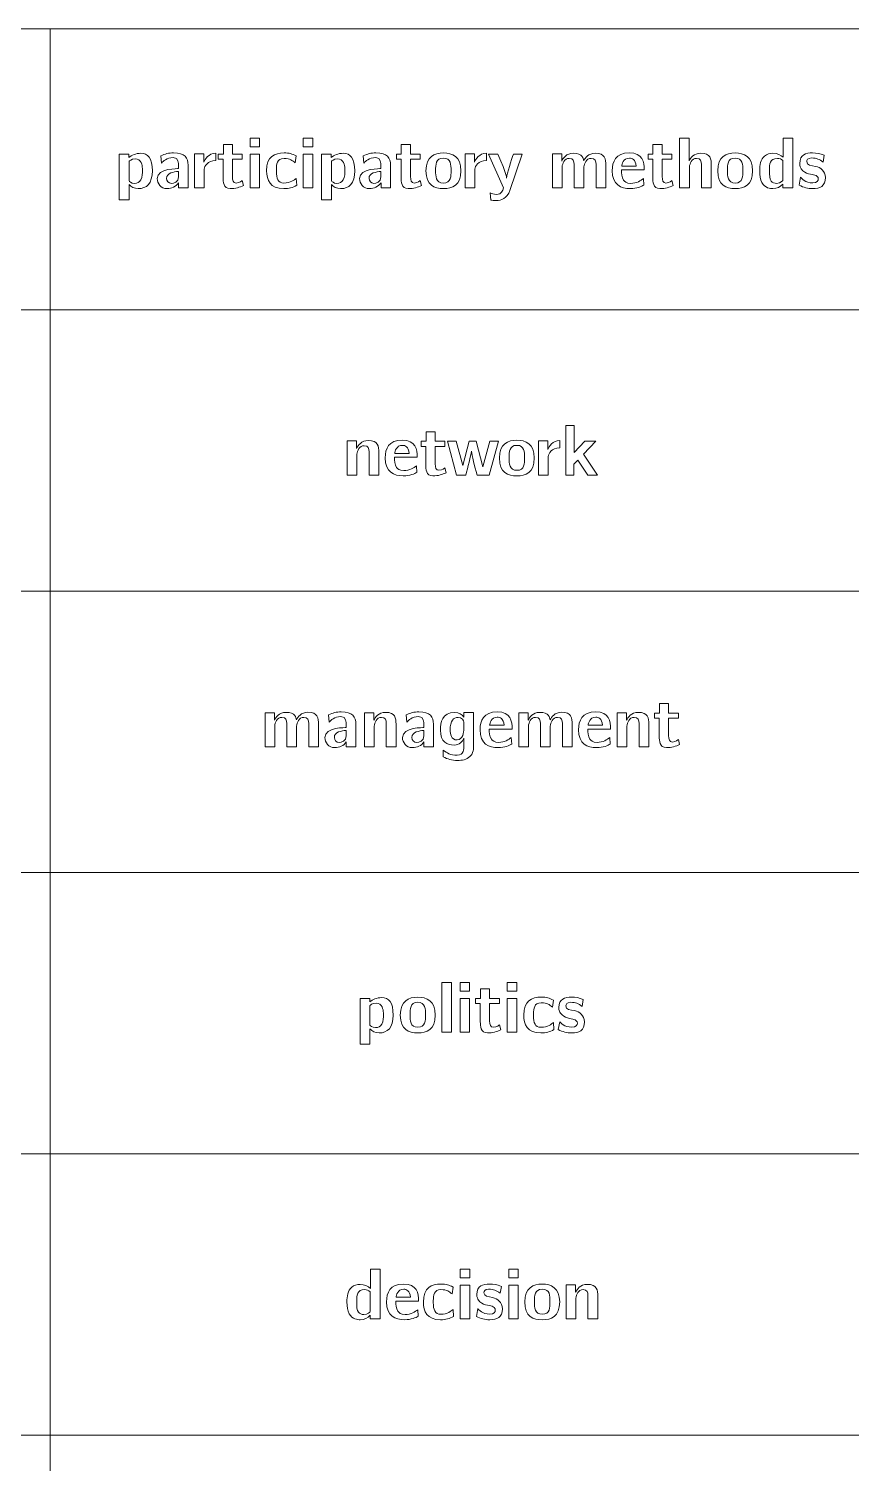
# Model space of a CAD drawing. Header units: inches. Extents: x 0 to 450, y -250 to 0.
# Drawn here: x 73.1 to 146.2, y -127.5 to 0 of the extents above; entities that cross this region are included whole.
import ezdxf

# ---------------------------------------------------------------- set-up
doc = ezdxf.new("R2010")
doc.units = ezdxf.units.IN
doc.header["$MEASUREMENT"] = 0
doc.layers.add('Raster', color=7, linetype='Continuous')
doc.layers.add('words', color=7, linetype='Continuous')

# ---------------------------------------------------------------- blocks, each defined once
blk = doc.blocks.new('block 12')
at = {"layer": 'words', "color": 250, "lineweight": 18}
for points in [[(92.75, -9.73), (93.6, -9.73), (93.6, -10.5), (92.75, -10.5), (92.75, -9.73)], [(97.48, -9.73), (98.33, -9.73), (98.33, -10.5), (97.48, -10.5), (97.48, -9.73)], [(92.75, -11.14), (93.6, -11.14), (93.6, -14.14), (92.75, -14.14), (92.75, -11.14)], [(97.48, -11.14), (98.33, -11.14), (98.33, -14.14), (97.48, -14.14), (97.48, -11.14)]]:
    blk.add_lwpolyline(points, dxfattribs=at)
for points, knots in [([(130.92, -9.73), (130.92, -9.73), (131.77, -9.73), (131.77, -9.73), (131.77, -9.73), (131.77, -11.73), (131.77, -11.73), (131.89, -11.49), (132.18, -11.07), (132.79, -11.07), (133.68, -11.07), (133.73, -11.58), (133.73, -12.15), (133.73, -12.24), (133.72, -12.33), (133.72, -12.41), (133.72, -12.41), (133.72, -14.14), (133.72, -14.14), (133.72, -14.14), (132.86, -14.14), (132.86, -14.14), (132.86, -14.14), (132.86, -12.06), (132.86, -12.06), (132.86, -11.77), (132.8, -11.53), (132.43, -11.53), (131.99, -11.53), (131.82, -11.98), (131.79, -12.29), (131.79, -12.29), (131.79, -14.14), (131.79, -14.14), (131.79, -14.14), (130.92, -14.14), (130.92, -14.14), (130.92, -14.14), (130.92, -9.73), (130.92, -9.73)], [0, 0, 0, 0, 1, 1, 1, 2, 2, 2, 3, 3, 3, 4, 4, 4, 5, 5, 5, 6, 6, 6, 7, 7, 7, 8, 8, 8, 9, 9, 9, 10, 10, 10, 11, 11, 11, 12, 12, 12, 13, 13, 13, 13]), ([(138.46, -11.32), (138.66, -11.14), (138.93, -11.07), (139.2, -11.07), (139.6, -11.07), (139.89, -11.23), (140.12, -11.42), (140.12, -11.42), (140.12, -9.73), (140.12, -9.73), (140.12, -9.73), (140.97, -9.73), (140.97, -9.73), (140.97, -9.73), (140.97, -14.14), (140.97, -14.14), (140.97, -14.14), (140.1, -14.14), (140.1, -14.14), (140.1, -14.14), (140.1, -13.81), (140.1, -13.81), (139.86, -14.05), (139.59, -14.21), (139.19, -14.21), (138.99, -14.21), (138.5, -14.17), (138.23, -13.68), (138.07, -13.39), (138.03, -13.05), (138.03, -12.63), (138.03, -12.13), (138.1, -11.61), (138.46, -11.32)], [0, 0, 0, 0, 1, 1, 1, 2, 2, 2, 3, 3, 3, 4, 4, 4, 5, 5, 5, 6, 6, 6, 7, 7, 7, 8, 8, 8, 9, 9, 9, 10, 10, 10, 11, 11, 11, 11]), ([(81.12, -11.14), (81.12, -11.14), (81.98, -11.14), (81.98, -11.14), (81.98, -11.14), (81.98, -11.46), (81.98, -11.46), (82.24, -11.25), (82.59, -11.07), (83.06, -11.07), (83.67, -11.07), (84.07, -11.5), (84.07, -12.63), (84.07, -13.77), (83.56, -14.21), (82.81, -14.21), (82.45, -14.21), (82.2, -14.07), (82, -13.86), (82, -13.86), (82, -15.2), (82, -15.2), (82, -15.2), (81.12, -15.2), (81.12, -15.2), (81.12, -15.2), (81.12, -11.14), (81.12, -11.14)], [0, 0, 0, 0, 1, 1, 1, 2, 2, 2, 3, 3, 3, 4, 4, 4, 5, 5, 5, 6, 6, 6, 7, 7, 7, 8, 8, 8, 9, 9, 9, 9]), ([(86.39, -12.43), (86.39, -12.43), (86.39, -12.17), (86.39, -12.17), (86.38, -11.96), (86.42, -11.46), (85.93, -11.46), (85.33, -11.46), (85.04, -11.79), (84.88, -11.94), (84.88, -11.94), (84.83, -11.31), (84.83, -11.31), (85.21, -11.12), (85.51, -11.04), (85.96, -11.04), (86.95, -11.04), (87.25, -11.47), (87.25, -12.14), (87.25, -12.14), (87.25, -14.14), (87.25, -14.14), (87.25, -14.14), (86.4, -14.14), (86.4, -14.14), (86.4, -14.14), (86.4, -13.7), (86.4, -13.7), (86.18, -14.03), (85.77, -14.21), (85.38, -14.21), (84.84, -14.21), (84.5, -13.76), (84.5, -13.32), (84.5, -12.37), (86.38, -12.45), (86.39, -12.43)], [0, 0, 0, 0, 1, 1, 1, 2, 2, 2, 3, 3, 3, 4, 4, 4, 5, 5, 5, 6, 6, 6, 7, 7, 7, 8, 8, 8, 9, 9, 9, 10, 10, 10, 11, 11, 11, 12, 12, 12, 12]), ([(87.82, -11.11), (87.82, -11.11), (88.64, -11.11), (88.64, -11.11), (88.64, -11.11), (88.64, -11.58), (88.64, -11.58), (88.64, -11.58), (88.64, -11.87), (88.64, -11.87), (88.75, -11.59), (89.06, -11.09), (89.7, -11.07), (89.7, -11.07), (89.7, -11.72), (89.7, -11.72), (88.98, -11.73), (88.7, -12.2), (88.68, -12.49), (88.68, -12.49), (88.68, -14.14), (88.68, -14.14), (88.68, -14.14), (87.82, -14.14), (87.82, -14.14), (87.82, -14.14), (87.82, -11.11), (87.82, -11.11)], [0, 0, 0, 0, 1, 1, 1, 2, 2, 2, 3, 3, 3, 4, 4, 4, 5, 5, 5, 6, 6, 6, 7, 7, 7, 8, 8, 8, 9, 9, 9, 9]), ([(89.93, -11.14), (89.93, -11.14), (90.38, -11.14), (90.38, -11.14), (90.38, -11.14), (90.38, -10.29), (90.38, -10.29), (90.38, -10.29), (91.19, -10.29), (91.19, -10.29), (91.19, -10.29), (91.19, -11.14), (91.19, -11.14), (91.19, -11.14), (92.06, -11.14), (92.06, -11.14), (92.06, -11.14), (92.06, -11.6), (92.06, -11.6), (92.06, -11.6), (91.19, -11.6), (91.19, -11.6), (91.19, -11.6), (91.19, -13.14), (91.19, -13.14), (91.19, -13.5), (91.25, -13.72), (91.52, -13.72), (91.84, -13.72), (92.04, -13.49), (92.06, -13.49), (92.06, -13.49), (92.17, -13.93), (92.17, -13.93), (91.82, -14.1), (91.46, -14.21), (90.99, -14.21), (90.37, -14.21), (90.36, -13.58), (90.36, -13.24), (90.36, -13.24), (90.36, -11.6), (90.36, -11.6), (90.36, -11.6), (89.93, -11.6), (89.93, -11.6), (89.93, -11.6), (89.93, -11.14), (89.93, -11.14)], [0, 0, 0, 0, 1, 1, 1, 2, 2, 2, 3, 3, 3, 4, 4, 4, 5, 5, 5, 6, 6, 6, 7, 7, 7, 8, 8, 8, 9, 9, 9, 10, 10, 10, 11, 11, 11, 12, 12, 12, 13, 13, 13, 14, 14, 14, 15, 15, 15, 16, 16, 16, 16]), ([(95.77, -11.04), (96.26, -11.04), (96.47, -11.11), (96.86, -11.31), (96.86, -11.31), (96.76, -11.91), (96.76, -11.91), (96.49, -11.71), (96.33, -11.53), (95.77, -11.53), (95.13, -11.53), (95.1, -12.07), (95.09, -12.51), (95.09, -12.51), (95.09, -12.69), (95.09, -12.69), (95.09, -13.3), (95.21, -13.72), (95.76, -13.72), (96.35, -13.72), (96.68, -13.43), (96.85, -13.3), (96.85, -13.3), (96.9, -13.92), (96.9, -13.92), (96.53, -14.12), (96.21, -14.21), (95.74, -14.21), (94.53, -14.21), (94.22, -13.46), (94.22, -12.64), (94.22, -11.35), (94.94, -11.04), (95.77, -11.04)], [0, 0, 0, 0, 1, 1, 1, 2, 2, 2, 3, 3, 3, 4, 4, 4, 5, 5, 5, 6, 6, 6, 7, 7, 7, 8, 8, 8, 9, 9, 9, 10, 10, 10, 11, 11, 11, 11]), ([(99.11, -11.14), (99.11, -11.14), (99.96, -11.14), (99.96, -11.14), (99.96, -11.14), (99.96, -11.46), (99.96, -11.46), (100.22, -11.25), (100.57, -11.07), (101.04, -11.07), (101.65, -11.07), (102.05, -11.5), (102.05, -12.63), (102.05, -13.77), (101.55, -14.21), (100.8, -14.21), (100.43, -14.21), (100.18, -14.07), (99.98, -13.86), (99.98, -13.86), (99.98, -15.2), (99.98, -15.2), (99.98, -15.2), (99.11, -15.2), (99.11, -15.2), (99.11, -15.2), (99.11, -11.14), (99.11, -11.14)], [0, 0, 0, 0, 1, 1, 1, 2, 2, 2, 3, 3, 3, 4, 4, 4, 5, 5, 5, 6, 6, 6, 7, 7, 7, 8, 8, 8, 9, 9, 9, 9]), ([(104.37, -12.43), (104.37, -12.43), (104.37, -12.17), (104.37, -12.17), (104.37, -11.96), (104.4, -11.46), (103.92, -11.46), (103.31, -11.46), (103.02, -11.79), (102.86, -11.94), (102.86, -11.94), (102.81, -11.31), (102.81, -11.31), (103.19, -11.12), (103.49, -11.04), (103.94, -11.04), (104.94, -11.04), (105.24, -11.47), (105.24, -12.14), (105.24, -12.14), (105.24, -14.14), (105.24, -14.14), (105.24, -14.14), (104.39, -14.14), (104.39, -14.14), (104.39, -14.14), (104.39, -13.7), (104.39, -13.7), (104.16, -14.03), (103.76, -14.21), (103.36, -14.21), (102.82, -14.21), (102.48, -13.76), (102.48, -13.32), (102.48, -12.37), (104.37, -12.45), (104.37, -12.43)], [0, 0, 0, 0, 1, 1, 1, 2, 2, 2, 3, 3, 3, 4, 4, 4, 5, 5, 5, 6, 6, 6, 7, 7, 7, 8, 8, 8, 9, 9, 9, 10, 10, 10, 11, 11, 11, 12, 12, 12, 12]), ([(105.75, -11.14), (105.75, -11.14), (106.19, -11.14), (106.19, -11.14), (106.19, -11.14), (106.19, -10.29), (106.19, -10.29), (106.19, -10.29), (107.01, -10.29), (107.01, -10.29), (107.01, -10.29), (107.01, -11.14), (107.01, -11.14), (107.01, -11.14), (107.88, -11.14), (107.88, -11.14), (107.88, -11.14), (107.88, -11.6), (107.88, -11.6), (107.88, -11.6), (107.01, -11.6), (107.01, -11.6), (107.01, -11.6), (107.01, -13.14), (107.01, -13.14), (107.01, -13.5), (107.07, -13.72), (107.34, -13.72), (107.66, -13.72), (107.86, -13.49), (107.88, -13.49), (107.88, -13.49), (107.99, -13.93), (107.99, -13.93), (107.64, -14.1), (107.28, -14.21), (106.81, -14.21), (106.19, -14.21), (106.18, -13.58), (106.18, -13.24), (106.18, -13.24), (106.18, -11.6), (106.18, -11.6), (106.18, -11.6), (105.75, -11.6), (105.75, -11.6), (105.75, -11.6), (105.75, -11.14), (105.75, -11.14)], [0, 0, 0, 0, 1, 1, 1, 2, 2, 2, 3, 3, 3, 4, 4, 4, 5, 5, 5, 6, 6, 6, 7, 7, 7, 8, 8, 8, 9, 9, 9, 10, 10, 10, 11, 11, 11, 12, 12, 12, 13, 13, 13, 14, 14, 14, 15, 15, 15, 16, 16, 16, 16]), ([(109.93, -11.04), (110.72, -11.04), (111.48, -11.37), (111.48, -12.62), (111.48, -13.96), (110.72, -14.21), (109.93, -14.21), (109.14, -14.21), (108.38, -13.96), (108.38, -12.62), (108.38, -11.37), (109.14, -11.04), (109.93, -11.04)], [0, 0, 0, 0, 1, 1, 1, 2, 2, 2, 3, 3, 3, 4, 4, 4, 4]), ([(111.86, -11.11), (111.86, -11.11), (112.68, -11.11), (112.68, -11.11), (112.68, -11.11), (112.68, -11.58), (112.68, -11.58), (112.68, -11.58), (112.68, -11.87), (112.68, -11.87), (112.79, -11.59), (113.1, -11.09), (113.75, -11.07), (113.75, -11.07), (113.75, -11.72), (113.75, -11.72), (113.02, -11.73), (112.74, -12.2), (112.72, -12.49), (112.72, -12.49), (112.72, -14.14), (112.72, -14.14), (112.72, -14.14), (111.86, -14.14), (111.86, -14.14), (111.86, -14.14), (111.86, -11.11), (111.86, -11.11)], [0, 0, 0, 0, 1, 1, 1, 2, 2, 2, 3, 3, 3, 4, 4, 4, 5, 5, 5, 6, 6, 6, 7, 7, 7, 8, 8, 8, 9, 9, 9, 9]), ([(114.76, -11.14), (115.59, -13), (115.53, -13.17), (115.55, -13.27), (115.57, -12.85), (115.97, -11.66), (116.15, -11.14), (116.15, -11.14), (116.92, -11.14), (116.92, -11.14), (116.92, -11.14), (115.83, -14.39), (115.83, -14.39), (115.6, -15.08), (115.05, -15.27), (114.63, -15.27), (114.44, -15.27), (114.23, -15.25), (114.13, -15.23), (114.13, -15.23), (114.07, -14.58), (114.07, -14.58), (114.23, -14.65), (114.4, -14.73), (114.65, -14.73), (115.14, -14.73), (115.17, -14.41), (115.26, -14.14), (115.26, -14.14), (113.94, -11.14), (113.94, -11.14), (113.94, -11.14), (114.76, -11.14), (114.76, -11.14)], [0, 0, 0, 0, 1, 1, 1, 2, 2, 2, 3, 3, 3, 4, 4, 4, 5, 5, 5, 6, 6, 6, 7, 7, 7, 8, 8, 8, 9, 9, 9, 10, 10, 10, 11, 11, 11, 11]), ([(119.61, -11.11), (119.61, -11.11), (120.44, -11.11), (120.44, -11.11), (120.44, -11.11), (120.44, -11.51), (120.44, -11.51), (120.44, -11.51), (120.44, -11.77), (120.44, -11.77), (120.56, -11.51), (120.86, -11.07), (121.48, -11.07), (122.33, -11.07), (122.34, -11.54), (122.4, -11.73), (122.51, -11.49), (122.81, -11.07), (123.42, -11.07), (124.31, -11.07), (124.36, -11.58), (124.36, -12.15), (124.36, -12.24), (124.35, -12.33), (124.35, -12.41), (124.35, -12.41), (124.35, -14.14), (124.35, -14.14), (124.35, -14.14), (123.49, -14.14), (123.49, -14.14), (123.49, -14.14), (123.49, -12.06), (123.49, -12.06), (123.49, -11.76), (123.42, -11.53), (123.05, -11.53), (122.62, -11.53), (122.44, -11.98), (122.41, -12.29), (122.41, -12.29), (122.41, -14.14), (122.41, -14.14), (122.41, -14.14), (121.54, -14.14), (121.54, -14.14), (121.54, -14.14), (121.54, -12.06), (121.54, -12.06), (121.54, -11.76), (121.49, -11.53), (121.11, -11.53), (120.68, -11.53), (120.5, -11.98), (120.48, -12.29), (120.48, -12.29), (120.48, -14.14), (120.48, -14.14), (120.48, -14.14), (119.61, -14.14), (119.61, -14.14), (119.61, -14.14), (119.61, -11.11), (119.61, -11.11)], [0, 0, 0, 0, 1, 1, 1, 2, 2, 2, 3, 3, 3, 4, 4, 4, 5, 5, 5, 6, 6, 6, 7, 7, 7, 8, 8, 8, 9, 9, 9, 10, 10, 10, 11, 11, 11, 12, 12, 12, 13, 13, 13, 14, 14, 14, 15, 15, 15, 16, 16, 16, 17, 17, 17, 18, 18, 18, 19, 19, 19, 20, 20, 20, 21, 21, 21, 21]), ([(126.44, -11.04), (127.64, -11.04), (127.78, -11.86), (127.78, -12.55), (127.78, -12.55), (125.74, -12.55), (125.74, -12.55), (125.74, -12.86), (125.75, -13.2), (125.94, -13.46), (126.01, -13.56), (126.19, -13.75), (126.57, -13.75), (127.11, -13.75), (127.49, -13.49), (127.7, -13.32), (127.7, -13.32), (127.74, -13.9), (127.74, -13.9), (127.53, -14.02), (127.14, -14.21), (126.53, -14.21), (125.71, -14.21), (124.93, -13.89), (124.93, -12.62), (124.93, -11.8), (125.23, -11.04), (126.44, -11.04)], [0, 0, 0, 0, 1, 1, 1, 2, 2, 2, 3, 3, 3, 4, 4, 4, 5, 5, 5, 6, 6, 6, 7, 7, 7, 8, 8, 8, 9, 9, 9, 9]), ([(128.11, -11.14), (128.11, -11.14), (128.55, -11.14), (128.55, -11.14), (128.55, -11.14), (128.55, -10.29), (128.55, -10.29), (128.55, -10.29), (129.37, -10.29), (129.37, -10.29), (129.37, -10.29), (129.37, -11.14), (129.37, -11.14), (129.37, -11.14), (130.24, -11.14), (130.24, -11.14), (130.24, -11.14), (130.24, -11.6), (130.24, -11.6), (130.24, -11.6), (129.37, -11.6), (129.37, -11.6), (129.37, -11.6), (129.37, -13.14), (129.37, -13.14), (129.37, -13.5), (129.43, -13.72), (129.7, -13.72), (130.02, -13.72), (130.22, -13.49), (130.24, -13.49), (130.24, -13.49), (130.35, -13.93), (130.35, -13.93), (130, -14.1), (129.64, -14.21), (129.17, -14.21), (128.55, -14.21), (128.53, -13.58), (128.53, -13.24), (128.53, -13.24), (128.53, -11.6), (128.53, -11.6), (128.53, -11.6), (128.11, -11.6), (128.11, -11.6), (128.11, -11.6), (128.11, -11.14), (128.11, -11.14)], [0, 0, 0, 0, 1, 1, 1, 2, 2, 2, 3, 3, 3, 4, 4, 4, 5, 5, 5, 6, 6, 6, 7, 7, 7, 8, 8, 8, 9, 9, 9, 10, 10, 10, 11, 11, 11, 12, 12, 12, 13, 13, 13, 14, 14, 14, 15, 15, 15, 16, 16, 16, 16]), ([(135.85, -11.04), (136.64, -11.04), (137.4, -11.37), (137.4, -12.62), (137.4, -13.96), (136.64, -14.21), (135.85, -14.21), (135.06, -14.21), (134.3, -13.96), (134.3, -12.62), (134.3, -11.37), (135.06, -11.04), (135.85, -11.04)], [0, 0, 0, 0, 1, 1, 1, 2, 2, 2, 3, 3, 3, 4, 4, 4, 4]), ([(141.67, -13.21), (141.75, -13.3), (142.1, -13.71), (142.74, -13.71), (143.16, -13.71), (143.24, -13.51), (143.24, -13.35), (143.24, -13.18), (143.09, -13.06), (142.94, -13.01), (142.67, -12.92), (142.08, -12.95), (141.73, -12.46), (141.68, -12.38), (141.59, -12.21), (141.59, -11.97), (141.59, -11.18), (142.15, -11.04), (142.72, -11.04), (143.13, -11.04), (143.37, -11.08), (143.77, -11.25), (143.77, -11.25), (143.67, -11.86), (143.67, -11.86), (143.34, -11.61), (143.1, -11.49), (142.64, -11.49), (142.27, -11.49), (142.22, -11.68), (142.22, -11.81), (142.22, -12.15), (142.61, -12.15), (143, -12.24), (143.41, -12.33), (143.88, -12.65), (143.88, -13.23), (143.88, -14.01), (143.37, -14.21), (142.74, -14.21), (142.29, -14.21), (141.93, -14.11), (141.55, -13.91), (141.55, -13.91), (141.67, -13.21), (141.67, -13.21)], [0, 0, 0, 0, 1, 1, 1, 2, 2, 2, 3, 3, 3, 4, 4, 4, 5, 5, 5, 6, 6, 6, 7, 7, 7, 8, 8, 8, 9, 9, 9, 10, 10, 10, 11, 11, 11, 12, 12, 12, 13, 13, 13, 14, 14, 14, 15, 15, 15, 15]), ([(82.48, -13.75), (82.72, -13.75), (82.92, -13.63), (83.04, -13.44), (83.21, -13.15), (83.19, -12.84), (83.2, -12.57), (83.2, -12.57), (83.19, -12.42), (83.19, -12.42), (83.17, -12.15), (83.1, -11.57), (82.54, -11.57), (82.21, -11.57), (82, -11.77), (82, -11.77), (82, -11.77), (82, -13.53), (82, -13.53), (82.03, -13.56), (82.19, -13.75), (82.48, -13.75)], [0, 0, 0, 0, 1, 1, 1, 2, 2, 2, 3, 3, 3, 4, 4, 4, 5, 5, 5, 6, 6, 6, 7, 7, 7, 7]), ([(85.77, -13.75), (85.98, -13.75), (86.39, -13.63), (86.39, -13.16), (86.39, -13.16), (86.39, -12.69), (86.39, -12.69), (85.98, -12.72), (85.34, -12.81), (85.34, -13.31), (85.34, -13.54), (85.51, -13.75), (85.77, -13.75)], [0, 0, 0, 0, 1, 1, 1, 2, 2, 2, 3, 3, 3, 4, 4, 4, 4]), ([(100.46, -13.75), (100.7, -13.75), (100.91, -13.63), (101.02, -13.44), (101.2, -13.15), (101.17, -12.84), (101.18, -12.57), (101.18, -12.57), (101.17, -12.42), (101.17, -12.42), (101.15, -12.15), (101.08, -11.57), (100.52, -11.57), (100.19, -11.57), (99.98, -11.77), (99.98, -11.77), (99.98, -11.77), (99.98, -13.53), (99.98, -13.53), (100.02, -13.56), (100.17, -13.75), (100.46, -13.75)], [0, 0, 0, 0, 1, 1, 1, 2, 2, 2, 3, 3, 3, 4, 4, 4, 5, 5, 5, 6, 6, 6, 7, 7, 7, 7]), ([(103.76, -13.75), (103.96, -13.75), (104.37, -13.63), (104.37, -13.16), (104.37, -13.16), (104.37, -12.69), (104.37, -12.69), (103.97, -12.72), (103.32, -12.81), (103.32, -13.31), (103.32, -13.54), (103.49, -13.75), (103.76, -13.75)], [0, 0, 0, 0, 1, 1, 1, 2, 2, 2, 3, 3, 3, 4, 4, 4, 4]), ([(109.93, -13.72), (110.62, -13.72), (110.61, -13.1), (110.61, -12.61), (110.61, -12.09), (110.61, -11.5), (109.93, -11.5), (109.24, -11.5), (109.24, -12.09), (109.24, -12.61), (109.24, -13.1), (109.25, -13.72), (109.93, -13.72)], [0, 0, 0, 0, 1, 1, 1, 2, 2, 2, 3, 3, 3, 4, 4, 4, 4]), ([(127.06, -12.21), (127, -11.62), (126.69, -11.5), (126.45, -11.5), (125.9, -11.5), (125.8, -12.04), (125.77, -12.21), (125.77, -12.21), (127.06, -12.21), (127.06, -12.21)], [0, 0, 0, 0, 1, 1, 1, 2, 2, 2, 3, 3, 3, 3]), ([(135.86, -13.72), (136.54, -13.72), (136.53, -13.1), (136.53, -12.61), (136.53, -12.09), (136.53, -11.5), (135.85, -11.5), (135.16, -11.5), (135.16, -12.09), (135.16, -12.61), (135.16, -13.1), (135.17, -13.72), (135.86, -13.72)], [0, 0, 0, 0, 1, 1, 1, 2, 2, 2, 3, 3, 3, 4, 4, 4, 4]), ([(139.05, -13.54), (139.16, -13.68), (139.35, -13.75), (139.53, -13.75), (139.91, -13.75), (140.08, -13.49), (140.1, -13.49), (140.1, -13.49), (140.1, -11.72), (140.1, -11.72), (139.94, -11.59), (139.8, -11.53), (139.61, -11.53), (138.93, -11.53), (138.9, -12.06), (138.9, -12.55), (138.9, -13.07), (138.9, -13.35), (139.05, -13.54)], [0, 0, 0, 0, 1, 1, 1, 2, 2, 2, 3, 3, 3, 4, 4, 4, 5, 5, 5, 6, 6, 6, 6])]:
    blk.add_open_spline(points, degree=3, knots=knots, dxfattribs=at)
blk = doc.blocks.new('block 13')
at = {"layer": 'words', "color": 250, "lineweight": 18}
blk.add_lwpolyline([(120.8, -35.26), (121.55, -35.26), (121.55, -37.67), (122.5, -36.67), (123.46, -36.67), (122.37, -37.81), (123.62, -39.67), (122.76, -39.67), (121.87, -38.34), (121.53, -38.69), (121.53, -39.67), (120.8, -39.67), (120.8, -35.26)], dxfattribs=at)
for points, knots in [([(101.38, -36.64), (101.38, -36.64), (102.22, -36.64), (102.22, -36.64), (102.22, -36.64), (102.22, -37.04), (102.22, -37.04), (102.22, -37.04), (102.22, -37.3), (102.22, -37.3), (102.34, -37.04), (102.64, -36.6), (103.26, -36.6), (104.14, -36.6), (104.19, -37.11), (104.19, -37.67), (104.19, -37.76), (104.19, -37.84), (104.19, -37.93), (104.19, -37.93), (104.19, -39.67), (104.19, -39.67), (104.19, -39.67), (103.32, -39.67), (103.32, -39.67), (103.32, -39.67), (103.32, -37.6), (103.32, -37.6), (103.32, -37.3), (103.26, -37.06), (102.89, -37.06), (102.46, -37.06), (102.28, -37.51), (102.25, -37.82), (102.25, -37.82), (102.25, -39.67), (102.25, -39.67), (102.25, -39.67), (101.38, -39.67), (101.38, -39.67), (101.38, -39.67), (101.38, -36.64), (101.38, -36.64)], [0, 0, 0, 0, 1, 1, 1, 2, 2, 2, 3, 3, 3, 4, 4, 4, 5, 5, 5, 6, 6, 6, 7, 7, 7, 8, 8, 8, 9, 9, 9, 10, 10, 10, 11, 11, 11, 12, 12, 12, 13, 13, 13, 14, 14, 14, 14]), ([(106.28, -36.57), (107.47, -36.57), (107.61, -37.39), (107.61, -38.08), (107.61, -38.08), (105.58, -38.08), (105.58, -38.08), (105.58, -38.39), (105.59, -38.73), (105.77, -38.99), (105.85, -39.09), (106.03, -39.28), (106.41, -39.28), (106.95, -39.28), (107.32, -39.02), (107.53, -38.85), (107.53, -38.85), (107.58, -39.43), (107.58, -39.43), (107.37, -39.55), (106.97, -39.74), (106.36, -39.74), (105.54, -39.74), (104.76, -39.42), (104.76, -38.15), (104.76, -37.33), (105.07, -36.57), (106.28, -36.57)], [0, 0, 0, 0, 1, 1, 1, 2, 2, 2, 3, 3, 3, 4, 4, 4, 5, 5, 5, 6, 6, 6, 7, 7, 7, 8, 8, 8, 9, 9, 9, 9]), ([(107.94, -36.67), (107.94, -36.67), (108.39, -36.67), (108.39, -36.67), (108.39, -36.67), (108.39, -35.82), (108.39, -35.82), (108.39, -35.82), (109.2, -35.82), (109.2, -35.82), (109.2, -35.82), (109.2, -36.67), (109.2, -36.67), (109.2, -36.67), (110.07, -36.67), (110.07, -36.67), (110.07, -36.67), (110.07, -37.13), (110.07, -37.13), (110.07, -37.13), (109.2, -37.13), (109.2, -37.13), (109.2, -37.13), (109.2, -38.67), (109.2, -38.67), (109.2, -39.03), (109.26, -39.25), (109.53, -39.25), (109.86, -39.25), (110.05, -39.02), (110.07, -39.02), (110.07, -39.02), (110.19, -39.46), (110.19, -39.46), (109.84, -39.63), (109.47, -39.74), (109, -39.74), (108.38, -39.74), (108.37, -39.11), (108.37, -38.77), (108.37, -38.77), (108.37, -37.13), (108.37, -37.13), (108.37, -37.13), (107.94, -37.13), (107.94, -37.13), (107.94, -37.13), (107.94, -36.67), (107.94, -36.67)], [0, 0, 0, 0, 1, 1, 1, 2, 2, 2, 3, 3, 3, 4, 4, 4, 5, 5, 5, 6, 6, 6, 7, 7, 7, 8, 8, 8, 9, 9, 9, 10, 10, 10, 11, 11, 11, 12, 12, 12, 13, 13, 13, 14, 14, 14, 15, 15, 15, 16, 16, 16, 16]), ([(111.06, -36.67), (111.06, -36.67), (111.65, -38.83), (111.65, -38.83), (111.65, -38.83), (112.22, -36.67), (112.22, -36.67), (112.22, -36.67), (112.83, -36.67), (112.83, -36.67), (112.83, -36.67), (113.44, -38.93), (113.44, -38.93), (113.44, -38.93), (114.05, -36.67), (114.05, -36.67), (114.05, -36.67), (114.82, -36.67), (114.82, -36.67), (114.82, -36.67), (114, -39.67), (114, -39.67), (114, -39.67), (112.92, -39.67), (112.92, -39.67), (112.69, -38.83), (112.46, -37.97), (112.42, -37.54), (112.38, -37.97), (112.09, -39.04), (111.92, -39.67), (111.92, -39.67), (111.09, -39.67), (111.09, -39.67), (111.09, -39.67), (110.28, -36.67), (110.28, -36.67), (110.28, -36.67), (111.06, -36.67), (111.06, -36.67)], [0, 0, 0, 0, 1, 1, 1, 2, 2, 2, 3, 3, 3, 4, 4, 4, 5, 5, 5, 6, 6, 6, 7, 7, 7, 8, 8, 8, 9, 9, 9, 10, 10, 10, 11, 11, 11, 12, 12, 12, 13, 13, 13, 13]), ([(116.45, -36.57), (117.24, -36.57), (118, -36.9), (118, -38.15), (118, -39.49), (117.24, -39.74), (116.45, -39.74), (115.67, -39.74), (114.9, -39.49), (114.9, -38.15), (114.9, -36.9), (115.67, -36.57), (116.45, -36.57)], [0, 0, 0, 0, 1, 1, 1, 2, 2, 2, 3, 3, 3, 4, 4, 4, 4]), ([(118.39, -36.64), (118.39, -36.64), (119.2, -36.64), (119.2, -36.64), (119.2, -36.64), (119.2, -37.11), (119.2, -37.11), (119.2, -37.11), (119.21, -37.4), (119.21, -37.4), (119.32, -37.12), (119.62, -36.62), (120.27, -36.6), (120.27, -36.6), (120.27, -37.25), (120.27, -37.25), (119.55, -37.26), (119.27, -37.73), (119.24, -38.02), (119.24, -38.02), (119.24, -39.67), (119.24, -39.67), (119.24, -39.67), (118.39, -39.67), (118.39, -39.67), (118.39, -39.67), (118.39, -36.64), (118.39, -36.64)], [0, 0, 0, 0, 1, 1, 1, 2, 2, 2, 3, 3, 3, 4, 4, 4, 5, 5, 5, 6, 6, 6, 7, 7, 7, 8, 8, 8, 9, 9, 9, 9]), ([(106.9, -37.74), (106.83, -37.15), (106.53, -37.03), (106.29, -37.03), (105.74, -37.03), (105.63, -37.57), (105.6, -37.74), (105.6, -37.74), (106.9, -37.74), (106.9, -37.74)], [0, 0, 0, 0, 1, 1, 1, 2, 2, 2, 3, 3, 3, 3]), ([(116.46, -39.25), (117.15, -39.25), (117.14, -38.63), (117.14, -38.14), (117.14, -37.62), (117.14, -37.03), (116.45, -37.03), (115.77, -37.03), (115.77, -37.62), (115.77, -38.14), (115.77, -38.63), (115.77, -39.25), (116.46, -39.25)], [0, 0, 0, 0, 1, 1, 1, 2, 2, 2, 3, 3, 3, 4, 4, 4, 4])]:
    blk.add_open_spline(points, degree=3, knots=knots, dxfattribs=at)
blk = doc.blocks.new('block 14')
at = {"layer": 'words', "color": 250, "lineweight": 18}
for points, knots in [([(94.08, -60.79), (94.08, -60.79), (94.91, -60.79), (94.91, -60.79), (94.91, -60.79), (94.91, -61.19), (94.91, -61.19), (94.91, -61.19), (94.91, -61.46), (94.91, -61.46), (95.03, -61.19), (95.33, -60.76), (95.95, -60.76), (96.8, -60.76), (96.81, -61.22), (96.87, -61.42), (96.98, -61.18), (97.28, -60.75), (97.89, -60.75), (98.78, -60.75), (98.83, -61.26), (98.83, -61.83), (98.83, -61.92), (98.82, -62.01), (98.82, -62.09), (98.82, -62.09), (98.82, -63.82), (98.82, -63.82), (98.82, -63.82), (97.96, -63.82), (97.96, -63.82), (97.96, -63.82), (97.96, -61.75), (97.96, -61.75), (97.96, -61.44), (97.89, -61.21), (97.52, -61.21), (97.09, -61.21), (96.91, -61.66), (96.88, -61.98), (96.88, -61.98), (96.88, -63.82), (96.88, -63.82), (96.88, -63.82), (96.01, -63.82), (96.01, -63.82), (96.01, -63.82), (96.01, -61.75), (96.01, -61.75), (96.01, -61.44), (95.96, -61.21), (95.58, -61.21), (95.15, -61.21), (94.97, -61.66), (94.95, -61.98), (94.95, -61.98), (94.95, -63.82), (94.95, -63.82), (94.95, -63.82), (94.08, -63.82), (94.08, -63.82), (94.08, -63.82), (94.08, -60.79), (94.08, -60.79)], [0, 0, 0, 0, 1, 1, 1, 2, 2, 2, 3, 3, 3, 4, 4, 4, 5, 5, 5, 6, 6, 6, 7, 7, 7, 8, 8, 8, 9, 9, 9, 10, 10, 10, 11, 11, 11, 12, 12, 12, 13, 13, 13, 14, 14, 14, 15, 15, 15, 16, 16, 16, 17, 17, 17, 18, 18, 18, 19, 19, 19, 20, 20, 20, 21, 21, 21, 21]), ([(101.29, -62.11), (101.29, -62.11), (101.29, -61.85), (101.29, -61.85), (101.28, -61.65), (101.32, -61.14), (100.83, -61.14), (100.23, -61.14), (99.94, -61.47), (99.78, -61.63), (99.78, -61.63), (99.73, -60.99), (99.73, -60.99), (100.11, -60.8), (100.41, -60.72), (100.86, -60.72), (101.85, -60.72), (102.15, -61.16), (102.15, -61.82), (102.15, -61.82), (102.15, -63.82), (102.15, -63.82), (102.15, -63.82), (101.3, -63.82), (101.3, -63.82), (101.3, -63.82), (101.3, -63.39), (101.3, -63.39), (101.08, -63.72), (100.67, -63.89), (100.28, -63.89), (99.74, -63.89), (99.4, -63.44), (99.4, -63), (99.4, -62.05), (101.28, -62.13), (101.29, -62.11)], [0, 0, 0, 0, 1, 1, 1, 2, 2, 2, 3, 3, 3, 4, 4, 4, 5, 5, 5, 6, 6, 6, 7, 7, 7, 8, 8, 8, 9, 9, 9, 10, 10, 10, 11, 11, 11, 12, 12, 12, 12]), ([(102.91, -60.79), (102.91, -60.79), (103.75, -60.79), (103.75, -60.79), (103.75, -60.79), (103.75, -61.19), (103.75, -61.19), (103.75, -61.19), (103.75, -61.46), (103.75, -61.46), (103.87, -61.19), (104.17, -60.76), (104.79, -60.76), (105.67, -60.76), (105.72, -61.26), (105.72, -61.82), (105.72, -61.91), (105.72, -62), (105.72, -62.08), (105.72, -62.08), (105.72, -63.82), (105.72, -63.82), (105.72, -63.82), (104.85, -63.82), (104.85, -63.82), (104.85, -63.82), (104.85, -61.75), (104.85, -61.75), (104.85, -61.45), (104.79, -61.21), (104.42, -61.21), (103.99, -61.21), (103.81, -61.66), (103.78, -61.98), (103.78, -61.98), (103.78, -63.82), (103.78, -63.82), (103.78, -63.82), (102.91, -63.82), (102.91, -63.82), (102.91, -63.82), (102.91, -60.79), (102.91, -60.79)], [0, 0, 0, 0, 1, 1, 1, 2, 2, 2, 3, 3, 3, 4, 4, 4, 5, 5, 5, 6, 6, 6, 7, 7, 7, 8, 8, 8, 9, 9, 9, 10, 10, 10, 11, 11, 11, 12, 12, 12, 13, 13, 13, 14, 14, 14, 14]), ([(108.19, -62.11), (108.19, -62.11), (108.19, -61.85), (108.19, -61.85), (108.18, -61.65), (108.22, -61.14), (107.73, -61.14), (107.12, -61.14), (106.83, -61.47), (106.67, -61.63), (106.67, -61.63), (106.62, -60.99), (106.62, -60.99), (107, -60.8), (107.3, -60.72), (107.75, -60.72), (108.75, -60.72), (109.05, -61.16), (109.05, -61.82), (109.05, -61.82), (109.05, -63.82), (109.05, -63.82), (109.05, -63.82), (108.2, -63.82), (108.2, -63.82), (108.2, -63.82), (108.2, -63.39), (108.2, -63.39), (107.98, -63.72), (107.57, -63.89), (107.18, -63.89), (106.64, -63.89), (106.29, -63.44), (106.29, -63), (106.29, -62.05), (108.18, -62.13), (108.19, -62.11)], [0, 0, 0, 0, 1, 1, 1, 2, 2, 2, 3, 3, 3, 4, 4, 4, 5, 5, 5, 6, 6, 6, 7, 7, 7, 8, 8, 8, 9, 9, 9, 10, 10, 10, 11, 11, 11, 12, 12, 12, 12]), ([(110.95, -60.76), (111.34, -60.76), (111.56, -60.93), (111.75, -61.2), (111.75, -61.2), (111.75, -60.76), (111.75, -60.76), (111.75, -60.76), (112.61, -60.76), (112.61, -60.76), (112.61, -60.76), (112.61, -63.67), (112.61, -63.67), (112.61, -63.98), (112.6, -64.39), (112.29, -64.69), (112, -64.97), (111.55, -65.03), (111.18, -65.03), (110.65, -65.03), (110.32, -64.92), (109.92, -64.71), (109.92, -64.71), (109.92, -64.12), (109.92, -64.12), (110.24, -64.36), (110.54, -64.57), (111.15, -64.57), (111.76, -64.57), (111.74, -64), (111.74, -63.72), (111.74, -63.72), (111.74, -63.06), (111.74, -63.06), (111.6, -63.35), (111.35, -63.67), (110.89, -63.67), (110.28, -63.67), (109.66, -63.4), (109.66, -62.33), (109.66, -61.7), (109.8, -60.76), (110.95, -60.76)], [0, 0, 0, 0, 1, 1, 1, 2, 2, 2, 3, 3, 3, 4, 4, 4, 5, 5, 5, 6, 6, 6, 7, 7, 7, 8, 8, 8, 9, 9, 9, 10, 10, 10, 11, 11, 11, 12, 12, 12, 13, 13, 13, 14, 14, 14, 14]), ([(114.71, -60.72), (115.9, -60.72), (116.04, -61.54), (116.04, -62.24), (116.04, -62.24), (114, -62.24), (114, -62.24), (114, -62.54), (114.01, -62.88), (114.2, -63.14), (114.27, -63.25), (114.45, -63.43), (114.83, -63.43), (115.37, -63.43), (115.75, -63.17), (115.96, -63), (115.96, -63), (116, -63.58), (116, -63.58), (115.79, -63.7), (115.4, -63.89), (114.79, -63.89), (113.97, -63.89), (113.19, -63.58), (113.19, -62.3), (113.19, -61.49), (113.49, -60.72), (114.71, -60.72)], [0, 0, 0, 0, 1, 1, 1, 2, 2, 2, 3, 3, 3, 4, 4, 4, 5, 5, 5, 6, 6, 6, 7, 7, 7, 8, 8, 8, 9, 9, 9, 9]), ([(115.32, -61.89), (115.26, -61.3), (114.95, -61.18), (114.71, -61.18), (114.17, -61.18), (114.06, -61.72), (114.03, -61.89), (114.03, -61.89), (115.32, -61.89), (115.32, -61.89)], [0, 0, 0, 0, 1, 1, 1, 2, 2, 2, 3, 3, 3, 3]), ([(116.62, -60.79), (116.62, -60.79), (117.45, -60.79), (117.45, -60.79), (117.45, -60.79), (117.45, -61.19), (117.45, -61.19), (117.45, -61.19), (117.46, -61.46), (117.46, -61.46), (117.57, -61.19), (117.87, -60.76), (118.49, -60.76), (119.34, -60.76), (119.35, -61.22), (119.41, -61.42), (119.53, -61.18), (119.82, -60.75), (120.43, -60.75), (121.32, -60.75), (121.37, -61.26), (121.37, -61.83), (121.37, -61.92), (121.36, -62.01), (121.36, -62.09), (121.36, -62.09), (121.36, -63.82), (121.36, -63.82), (121.36, -63.82), (120.5, -63.82), (120.5, -63.82), (120.5, -63.82), (120.5, -61.75), (120.5, -61.75), (120.5, -61.44), (120.44, -61.21), (120.07, -61.21), (119.63, -61.21), (119.45, -61.66), (119.43, -61.98), (119.43, -61.98), (119.43, -63.82), (119.43, -63.82), (119.43, -63.82), (118.55, -63.82), (118.55, -63.82), (118.55, -63.82), (118.55, -61.75), (118.55, -61.75), (118.55, -61.44), (118.5, -61.21), (118.12, -61.21), (117.69, -61.21), (117.51, -61.66), (117.49, -61.98), (117.49, -61.98), (117.49, -63.82), (117.49, -63.82), (117.49, -63.82), (116.62, -63.82), (116.62, -63.82), (116.62, -63.82), (116.62, -60.79), (116.62, -60.79)], [0, 0, 0, 0, 1, 1, 1, 2, 2, 2, 3, 3, 3, 4, 4, 4, 5, 5, 5, 6, 6, 6, 7, 7, 7, 8, 8, 8, 9, 9, 9, 10, 10, 10, 11, 11, 11, 12, 12, 12, 13, 13, 13, 14, 14, 14, 15, 15, 15, 16, 16, 16, 17, 17, 17, 18, 18, 18, 19, 19, 19, 20, 20, 20, 21, 21, 21, 21]), ([(123.46, -60.72), (124.65, -60.72), (124.79, -61.54), (124.79, -62.24), (124.79, -62.24), (122.75, -62.24), (122.75, -62.24), (122.75, -62.54), (122.76, -62.88), (122.95, -63.14), (123.03, -63.25), (123.2, -63.43), (123.58, -63.43), (124.12, -63.43), (124.5, -63.17), (124.71, -63), (124.71, -63), (124.75, -63.58), (124.75, -63.58), (124.54, -63.7), (124.15, -63.89), (123.54, -63.89), (122.72, -63.89), (121.94, -63.58), (121.94, -62.3), (121.94, -61.49), (122.24, -60.72), (123.46, -60.72)], [0, 0, 0, 0, 1, 1, 1, 2, 2, 2, 3, 3, 3, 4, 4, 4, 5, 5, 5, 6, 6, 6, 7, 7, 7, 8, 8, 8, 9, 9, 9, 9]), ([(124.07, -61.89), (124.01, -61.3), (123.7, -61.18), (123.46, -61.18), (122.92, -61.18), (122.81, -61.72), (122.78, -61.89), (122.78, -61.89), (124.07, -61.89), (124.07, -61.89)], [0, 0, 0, 0, 1, 1, 1, 2, 2, 2, 3, 3, 3, 3]), ([(125.37, -60.79), (125.37, -60.79), (126.2, -60.79), (126.2, -60.79), (126.2, -60.79), (126.2, -61.19), (126.2, -61.19), (126.2, -61.19), (126.21, -61.46), (126.21, -61.46), (126.32, -61.19), (126.62, -60.76), (127.24, -60.76), (128.12, -60.76), (128.18, -61.26), (128.18, -61.82), (128.18, -61.91), (128.17, -62), (128.17, -62.08), (128.17, -62.08), (128.17, -63.82), (128.17, -63.82), (128.17, -63.82), (127.31, -63.82), (127.31, -63.82), (127.31, -63.82), (127.31, -61.75), (127.31, -61.75), (127.31, -61.45), (127.25, -61.21), (126.87, -61.21), (126.44, -61.21), (126.26, -61.66), (126.24, -61.98), (126.24, -61.98), (126.24, -63.82), (126.24, -63.82), (126.24, -63.82), (125.37, -63.82), (125.37, -63.82), (125.37, -63.82), (125.37, -60.79), (125.37, -60.79)], [0, 0, 0, 0, 1, 1, 1, 2, 2, 2, 3, 3, 3, 4, 4, 4, 5, 5, 5, 6, 6, 6, 7, 7, 7, 8, 8, 8, 9, 9, 9, 10, 10, 10, 11, 11, 11, 12, 12, 12, 13, 13, 13, 14, 14, 14, 14]), ([(128.68, -60.83), (128.68, -60.83), (129.13, -60.83), (129.13, -60.83), (129.13, -60.83), (129.13, -59.97), (129.13, -59.97), (129.13, -59.97), (129.94, -59.97), (129.94, -59.97), (129.94, -59.97), (129.94, -60.83), (129.94, -60.83), (129.94, -60.83), (130.81, -60.83), (130.81, -60.83), (130.81, -60.83), (130.81, -61.28), (130.81, -61.28), (130.81, -61.28), (129.94, -61.28), (129.94, -61.28), (129.94, -61.28), (129.94, -62.82), (129.94, -62.82), (129.94, -63.18), (130, -63.4), (130.27, -63.4), (130.59, -63.4), (130.79, -63.17), (130.81, -63.17), (130.81, -63.17), (130.92, -63.61), (130.92, -63.61), (130.58, -63.78), (130.21, -63.89), (129.74, -63.89), (129.12, -63.89), (129.11, -63.26), (129.11, -62.92), (129.11, -62.92), (129.11, -61.28), (129.11, -61.28), (129.11, -61.28), (128.68, -61.28), (128.68, -61.28), (128.68, -61.28), (128.68, -60.83), (128.68, -60.83)], [0, 0, 0, 0, 1, 1, 1, 2, 2, 2, 3, 3, 3, 4, 4, 4, 5, 5, 5, 6, 6, 6, 7, 7, 7, 8, 8, 8, 9, 9, 9, 10, 10, 10, 11, 11, 11, 12, 12, 12, 13, 13, 13, 14, 14, 14, 15, 15, 15, 16, 16, 16, 16]), ([(100.67, -63.43), (100.88, -63.43), (101.29, -63.32), (101.29, -62.85), (101.29, -62.85), (101.29, -62.37), (101.29, -62.37), (100.88, -62.4), (100.24, -62.49), (100.24, -62.99), (100.24, -63.23), (100.41, -63.43), (100.67, -63.43)], [0, 0, 0, 0, 1, 1, 1, 2, 2, 2, 3, 3, 3, 4, 4, 4, 4]), ([(107.57, -63.43), (107.77, -63.43), (108.19, -63.32), (108.19, -62.85), (108.19, -62.85), (108.19, -62.37), (108.19, -62.37), (107.78, -62.4), (107.13, -62.49), (107.13, -62.99), (107.13, -63.23), (107.3, -63.43), (107.57, -63.43)], [0, 0, 0, 0, 1, 1, 1, 2, 2, 2, 3, 3, 3, 4, 4, 4, 4]), ([(111.16, -63.21), (111.66, -63.21), (111.75, -62.51), (111.75, -62.24), (111.75, -62.24), (111.75, -61.63), (111.75, -61.63), (111.75, -61.49), (111.56, -61.21), (111.25, -61.21), (110.82, -61.21), (110.53, -61.52), (110.53, -62.31), (110.53, -62.7), (110.62, -63.21), (111.16, -63.21)], [0, 0, 0, 0, 1, 1, 1, 2, 2, 2, 3, 3, 3, 4, 4, 4, 5, 5, 5, 5])]:
    blk.add_open_spline(points, degree=3, knots=knots, dxfattribs=at)
blk = doc.blocks.new('block 15')
at = {"layer": 'words', "color": 250, "lineweight": 18}
for points in [[(109.78, -84.76), (110.64, -84.76), (110.64, -89.18), (109.78, -89.18), (109.78, -84.76)], [(111.41, -84.76), (112.26, -84.76), (112.26, -85.54), (111.41, -85.54), (111.41, -84.76)], [(115.6, -84.76), (116.45, -84.76), (116.45, -85.54), (115.6, -85.54), (115.6, -84.76)], [(111.41, -86.18), (112.26, -86.18), (112.26, -89.18), (111.41, -89.18), (111.41, -86.18)], [(115.6, -86.18), (116.45, -86.18), (116.45, -89.18), (115.6, -89.18), (115.6, -86.18)]]:
    blk.add_lwpolyline(points, dxfattribs=at)
for points, knots in [([(112.78, -86.18), (112.78, -86.18), (113.23, -86.18), (113.23, -86.18), (113.23, -86.18), (113.23, -85.32), (113.23, -85.32), (113.23, -85.32), (114.04, -85.32), (114.04, -85.32), (114.04, -85.32), (114.04, -86.18), (114.04, -86.18), (114.04, -86.18), (114.91, -86.18), (114.91, -86.18), (114.91, -86.18), (114.91, -86.64), (114.91, -86.64), (114.91, -86.64), (114.04, -86.64), (114.04, -86.64), (114.04, -86.64), (114.04, -88.17), (114.04, -88.17), (114.04, -88.54), (114.1, -88.75), (114.37, -88.75), (114.69, -88.75), (114.89, -88.52), (114.91, -88.52), (114.91, -88.52), (115.02, -88.97), (115.02, -88.97), (114.67, -89.13), (114.31, -89.25), (113.84, -89.25), (113.22, -89.25), (113.21, -88.61), (113.21, -88.27), (113.21, -88.27), (113.21, -86.64), (113.21, -86.64), (113.21, -86.64), (112.78, -86.64), (112.78, -86.64), (112.78, -86.64), (112.78, -86.18), (112.78, -86.18)], [0, 0, 0, 0, 1, 1, 1, 2, 2, 2, 3, 3, 3, 4, 4, 4, 5, 5, 5, 6, 6, 6, 7, 7, 7, 8, 8, 8, 9, 9, 9, 10, 10, 10, 11, 11, 11, 12, 12, 12, 13, 13, 13, 14, 14, 14, 15, 15, 15, 16, 16, 16, 16]), ([(102.53, -86.18), (102.53, -86.18), (103.38, -86.18), (103.38, -86.18), (103.38, -86.18), (103.38, -86.5), (103.38, -86.5), (103.65, -86.29), (103.99, -86.11), (104.46, -86.11), (105.07, -86.11), (105.47, -86.53), (105.47, -87.67), (105.47, -88.8), (104.97, -89.25), (104.22, -89.25), (103.85, -89.25), (103.61, -89.1), (103.4, -88.9), (103.4, -88.9), (103.4, -90.24), (103.4, -90.24), (103.4, -90.24), (102.53, -90.24), (102.53, -90.24), (102.53, -90.24), (102.53, -86.18), (102.53, -86.18)], [0, 0, 0, 0, 1, 1, 1, 2, 2, 2, 3, 3, 3, 4, 4, 4, 5, 5, 5, 6, 6, 6, 7, 7, 7, 8, 8, 8, 9, 9, 9, 9]), ([(103.89, -88.78), (104.13, -88.78), (104.33, -88.67), (104.45, -88.48), (104.62, -88.19), (104.6, -87.87), (104.6, -87.61), (104.6, -87.61), (104.6, -87.46), (104.6, -87.46), (104.58, -87.19), (104.51, -86.6), (103.95, -86.6), (103.62, -86.6), (103.41, -86.8), (103.4, -86.8), (103.4, -86.8), (103.4, -88.57), (103.4, -88.57), (103.44, -88.6), (103.59, -88.78), (103.89, -88.78)], [0, 0, 0, 0, 1, 1, 1, 2, 2, 2, 3, 3, 3, 4, 4, 4, 5, 5, 5, 6, 6, 6, 7, 7, 7, 7]), ([(107.65, -86.07), (108.44, -86.07), (109.2, -86.41), (109.2, -87.66), (109.2, -89), (108.44, -89.25), (107.65, -89.25), (106.86, -89.25), (106.1, -89), (106.1, -87.66), (106.1, -86.41), (106.86, -86.07), (107.65, -86.07)], [0, 0, 0, 0, 1, 1, 1, 2, 2, 2, 3, 3, 3, 4, 4, 4, 4]), ([(107.66, -88.75), (108.34, -88.75), (108.34, -88.14), (108.34, -87.65), (108.34, -87.13), (108.34, -86.53), (107.65, -86.53), (106.97, -86.53), (106.97, -87.13), (106.97, -87.65), (106.97, -88.14), (106.97, -88.75), (107.66, -88.75)], [0, 0, 0, 0, 1, 1, 1, 2, 2, 2, 3, 3, 3, 4, 4, 4, 4]), ([(118.62, -86.07), (119.11, -86.07), (119.32, -86.14), (119.71, -86.34), (119.71, -86.34), (119.61, -86.95), (119.61, -86.95), (119.34, -86.74), (119.18, -86.57), (118.62, -86.57), (117.98, -86.57), (117.95, -87.11), (117.94, -87.54), (117.94, -87.54), (117.94, -87.73), (117.94, -87.73), (117.94, -88.34), (118.06, -88.75), (118.61, -88.75), (119.2, -88.75), (119.53, -88.47), (119.7, -88.33), (119.7, -88.33), (119.75, -88.95), (119.75, -88.95), (119.38, -89.15), (119.06, -89.25), (118.59, -89.25), (117.38, -89.25), (117.07, -88.5), (117.07, -87.67), (117.07, -86.39), (117.79, -86.07), (118.62, -86.07)], [0, 0, 0, 0, 1, 1, 1, 2, 2, 2, 3, 3, 3, 4, 4, 4, 5, 5, 5, 6, 6, 6, 7, 7, 7, 8, 8, 8, 9, 9, 9, 10, 10, 10, 11, 11, 11, 11]), ([(120.26, -88.25), (120.34, -88.33), (120.69, -88.74), (121.33, -88.74), (121.75, -88.74), (121.83, -88.55), (121.83, -88.39), (121.83, -88.21), (121.69, -88.1), (121.53, -88.05), (121.26, -87.96), (120.67, -87.98), (120.33, -87.49), (120.28, -87.41), (120.18, -87.25), (120.18, -87), (120.18, -86.22), (120.74, -86.07), (121.31, -86.07), (121.72, -86.07), (121.96, -86.12), (122.36, -86.28), (122.36, -86.28), (122.26, -86.89), (122.26, -86.89), (121.93, -86.64), (121.69, -86.53), (121.23, -86.53), (120.87, -86.53), (120.81, -86.72), (120.81, -86.85), (120.81, -87.19), (121.2, -87.19), (121.59, -87.27), (122, -87.36), (122.47, -87.68), (122.47, -88.27), (122.47, -89.05), (121.96, -89.25), (121.34, -89.25), (120.88, -89.25), (120.52, -89.15), (120.14, -88.95), (120.14, -88.95), (120.26, -88.25), (120.26, -88.25)], [0, 0, 0, 0, 1, 1, 1, 2, 2, 2, 3, 3, 3, 4, 4, 4, 5, 5, 5, 6, 6, 6, 7, 7, 7, 8, 8, 8, 9, 9, 9, 10, 10, 10, 11, 11, 11, 12, 12, 12, 13, 13, 13, 14, 14, 14, 15, 15, 15, 15])]:
    blk.add_open_spline(points, degree=3, knots=knots, dxfattribs=at)
blk = doc.blocks.new('block 16')
at = {"layer": 'words', "color": 250, "lineweight": 18}
for points in [[(111.42, -110.26), (112.27, -110.26), (112.27, -111.03), (111.42, -111.03), (111.42, -110.26)], [(115.73, -110.26), (116.58, -110.26), (116.58, -111.03), (115.73, -111.03), (115.73, -110.26)], [(111.42, -111.67), (112.27, -111.67), (112.27, -114.67), (111.42, -114.67), (111.42, -111.67)], [(115.73, -111.67), (116.58, -111.67), (116.58, -114.67), (115.73, -114.67), (115.73, -111.67)]]:
    blk.add_lwpolyline(points, dxfattribs=at)
for points, knots in [([(101.79, -111.85), (101.99, -111.67), (102.26, -111.6), (102.52, -111.6), (102.92, -111.6), (103.22, -111.76), (103.45, -111.95), (103.45, -111.95), (103.45, -110.26), (103.45, -110.26), (103.45, -110.26), (104.3, -110.26), (104.3, -110.26), (104.3, -110.26), (104.3, -114.67), (104.3, -114.67), (104.3, -114.67), (103.43, -114.67), (103.43, -114.67), (103.43, -114.67), (103.43, -114.34), (103.43, -114.34), (103.19, -114.58), (102.92, -114.74), (102.52, -114.74), (102.32, -114.74), (101.83, -114.7), (101.56, -114.21), (101.4, -113.92), (101.36, -113.58), (101.36, -113.16), (101.36, -112.67), (101.43, -112.14), (101.79, -111.85)], [0, 0, 0, 0, 1, 1, 1, 2, 2, 2, 3, 3, 3, 4, 4, 4, 5, 5, 5, 6, 6, 6, 7, 7, 7, 8, 8, 8, 9, 9, 9, 10, 10, 10, 11, 11, 11, 11]), ([(102.38, -114.08), (102.49, -114.21), (102.68, -114.28), (102.86, -114.28), (103.24, -114.28), (103.41, -114.02), (103.43, -114.02), (103.43, -114.02), (103.43, -112.25), (103.43, -112.25), (103.27, -112.13), (103.13, -112.06), (102.94, -112.06), (102.26, -112.06), (102.23, -112.59), (102.23, -113.08), (102.23, -113.6), (102.23, -113.88), (102.38, -114.08)], [0, 0, 0, 0, 1, 1, 1, 2, 2, 2, 3, 3, 3, 4, 4, 4, 5, 5, 5, 6, 6, 6, 6]), ([(106.4, -111.57), (107.59, -111.57), (107.73, -112.39), (107.73, -113.08), (107.73, -113.08), (105.69, -113.08), (105.69, -113.08), (105.69, -113.39), (105.71, -113.73), (105.89, -113.99), (105.97, -114.09), (106.14, -114.28), (106.52, -114.28), (107.06, -114.28), (107.44, -114.02), (107.65, -113.85), (107.65, -113.85), (107.69, -114.43), (107.69, -114.43), (107.48, -114.55), (107.09, -114.74), (106.48, -114.74), (105.66, -114.74), (104.88, -114.42), (104.88, -113.15), (104.88, -112.33), (105.18, -111.57), (106.4, -111.57)], [0, 0, 0, 0, 1, 1, 1, 2, 2, 2, 3, 3, 3, 4, 4, 4, 5, 5, 5, 6, 6, 6, 7, 7, 7, 8, 8, 8, 9, 9, 9, 9]), ([(107.01, -112.74), (106.95, -112.15), (106.65, -112.03), (106.4, -112.03), (105.86, -112.03), (105.75, -112.57), (105.72, -112.74), (105.72, -112.74), (107.01, -112.74), (107.01, -112.74)], [0, 0, 0, 0, 1, 1, 1, 2, 2, 2, 3, 3, 3, 3]), ([(109.71, -111.57), (110.19, -111.57), (110.41, -111.64), (110.8, -111.84), (110.8, -111.84), (110.7, -112.44), (110.7, -112.44), (110.43, -112.24), (110.27, -112.06), (109.71, -112.06), (109.07, -112.06), (109.04, -112.6), (109.03, -113.04), (109.03, -113.04), (109.03, -113.22), (109.03, -113.22), (109.03, -113.83), (109.15, -114.25), (109.7, -114.25), (110.28, -114.25), (110.62, -113.96), (110.79, -113.83), (110.79, -113.83), (110.84, -114.45), (110.84, -114.45), (110.47, -114.65), (110.14, -114.74), (109.68, -114.74), (108.47, -114.74), (108.16, -113.99), (108.16, -113.17), (108.16, -111.88), (108.88, -111.57), (109.71, -111.57)], [0, 0, 0, 0, 1, 1, 1, 2, 2, 2, 3, 3, 3, 4, 4, 4, 5, 5, 5, 6, 6, 6, 7, 7, 7, 8, 8, 8, 9, 9, 9, 10, 10, 10, 11, 11, 11, 11]), ([(112.98, -113.74), (113.06, -113.83), (113.4, -114.24), (114.04, -114.24), (114.46, -114.24), (114.54, -114.04), (114.54, -113.88), (114.54, -113.71), (114.4, -113.59), (114.25, -113.54), (113.97, -113.45), (113.38, -113.48), (113.04, -112.99), (112.99, -112.91), (112.89, -112.74), (112.89, -112.5), (112.89, -111.71), (113.45, -111.57), (114.02, -111.57), (114.43, -111.57), (114.68, -111.61), (115.08, -111.78), (115.08, -111.78), (114.97, -112.39), (114.97, -112.39), (114.64, -112.14), (114.41, -112.02), (113.95, -112.02), (113.58, -112.02), (113.53, -112.21), (113.53, -112.34), (113.53, -112.68), (113.92, -112.68), (114.3, -112.77), (114.72, -112.86), (115.18, -113.18), (115.18, -113.76), (115.18, -114.55), (114.67, -114.74), (114.05, -114.74), (113.59, -114.74), (113.23, -114.64), (112.86, -114.44), (112.86, -114.44), (112.98, -113.74), (112.98, -113.74)], [0, 0, 0, 0, 1, 1, 1, 2, 2, 2, 3, 3, 3, 4, 4, 4, 5, 5, 5, 6, 6, 6, 7, 7, 7, 8, 8, 8, 9, 9, 9, 10, 10, 10, 11, 11, 11, 12, 12, 12, 13, 13, 13, 14, 14, 14, 15, 15, 15, 15]), ([(118.71, -111.57), (119.5, -111.57), (120.26, -111.9), (120.26, -113.15), (120.26, -114.49), (119.5, -114.74), (118.71, -114.74), (117.92, -114.74), (117.16, -114.49), (117.16, -113.15), (117.16, -111.9), (117.92, -111.57), (118.71, -111.57)], [0, 0, 0, 0, 1, 1, 1, 2, 2, 2, 3, 3, 3, 4, 4, 4, 4]), ([(118.72, -114.25), (119.4, -114.25), (119.4, -113.63), (119.4, -113.14), (119.4, -112.62), (119.4, -112.03), (118.71, -112.03), (118.02, -112.03), (118.02, -112.62), (118.02, -113.14), (118.02, -113.63), (118.03, -114.25), (118.72, -114.25)], [0, 0, 0, 0, 1, 1, 1, 2, 2, 2, 3, 3, 3, 4, 4, 4, 4]), ([(120.84, -111.64), (120.84, -111.64), (121.67, -111.64), (121.67, -111.64), (121.67, -111.64), (121.67, -112.04), (121.67, -112.04), (121.67, -112.04), (121.68, -112.3), (121.68, -112.3), (121.79, -112.04), (122.09, -111.6), (122.71, -111.6), (123.59, -111.6), (123.64, -112.11), (123.64, -112.67), (123.64, -112.76), (123.64, -112.84), (123.64, -112.93), (123.64, -112.93), (123.64, -114.67), (123.64, -114.67), (123.64, -114.67), (122.77, -114.67), (122.77, -114.67), (122.77, -114.67), (122.77, -112.6), (122.77, -112.6), (122.77, -112.3), (122.72, -112.06), (122.34, -112.06), (121.91, -112.06), (121.73, -112.51), (121.71, -112.82), (121.71, -112.82), (121.71, -114.67), (121.71, -114.67), (121.71, -114.67), (120.84, -114.67), (120.84, -114.67), (120.84, -114.67), (120.84, -111.64), (120.84, -111.64)], [0, 0, 0, 0, 1, 1, 1, 2, 2, 2, 3, 3, 3, 4, 4, 4, 5, 5, 5, 6, 6, 6, 7, 7, 7, 8, 8, 8, 9, 9, 9, 10, 10, 10, 11, 11, 11, 12, 12, 12, 13, 13, 13, 14, 14, 14, 14])]:
    blk.add_open_spline(points, degree=3, knots=knots, dxfattribs=at)

msp = doc.modelspace()

# ---------------------------------------------------------------- linework, layer by layer
at = {"layer": 'Raster', "color": 250, "lineweight": 18}
for points in [[(0, 0), (450, 0)], [(75, 0), (75, -250)], [(0, -25), (450, -25)], [(0, -50), (450, -50)], [(0, -75), (450, -75)], [(0, -100), (450, -100)], [(0, -125), (450, -125)]]:
    msp.add_lwpolyline(points, dxfattribs=at)

# ---------------------------------------------------------------- block references
at = {"layer": 'words'}
for name in ['block 12', 'block 13', 'block 14', 'block 15', 'block 16']:
    msp.add_blockref(name, (0, 0), dxfattribs=at)

doc.saveas('drawing.dxf')
